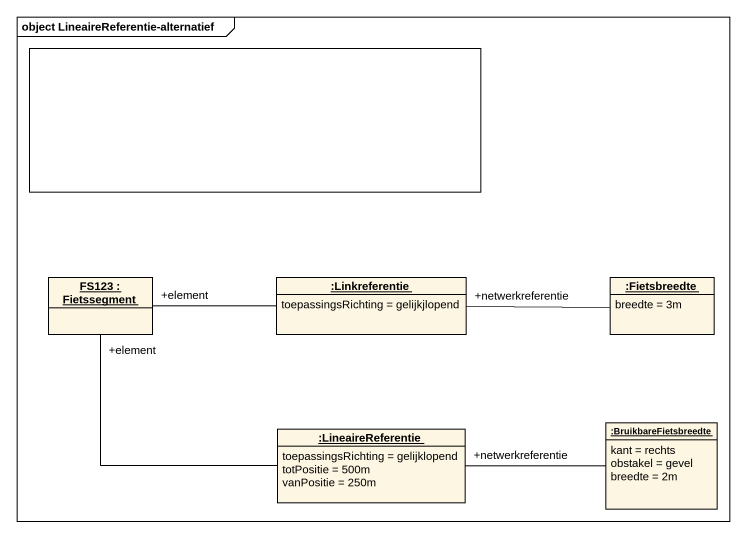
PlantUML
@startuml
mainframe object LineaireReferentie-alternatief
allowmixing
hide circle
hide empty members
rectangle " " as rectangle1
object "FS123 : Fietssegment" as FS123
object ":Linkreferentie" as Linkreferentie {
  toepassingsRichting = gelijkjlopend
}
object ":Fietsbreedte" as Fietsbreedte {
  breedte = 3m
}
object ":LineaireReferentie" as LineaireReferentie {
  toepassingsRichting = gelijklopend
  totPositie = 500m
  vanPositie = 250m
}
object ":BruikbareFietsbreedte" as BruikbareFietsbreedte {
  kant = rechts
  obstakel = gevel
  breedte = 2m
}
FS123 "+element" -right- Linkreferentie
Fietsbreedte -left- "+netwerkreferentie" Linkreferentie
LineaireReferentie -left- "+element" FS123
BruikbareFietsbreedte -left- "+netwerkreferentie" LineaireReferentie
@enduml
